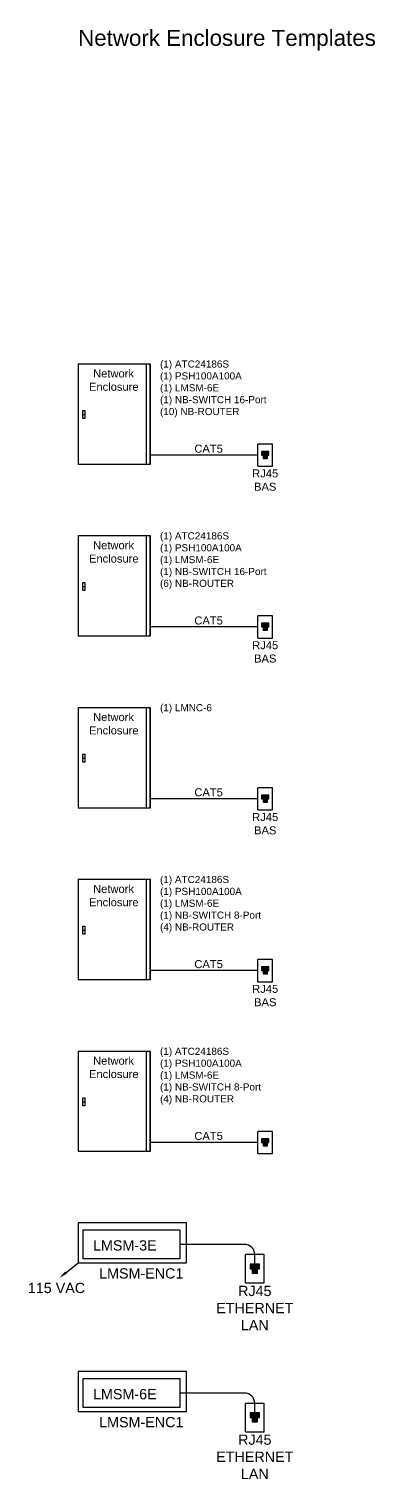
# Model space of a CAD drawing. Header units: inches. Extents: x -179 to 78, y 1 to 666.
# Drawn here: x -34.92 to -25.19, y 178.61 to 219.32 of the extents above; entities that cross this region are included whole.
import ezdxf
from ezdxf.enums import TextEntityAlignment as Align

# ---------------------------------------------------------------- set-up
doc = ezdxf.new("R2010")
doc.units = ezdxf.units.IN
doc.header["$MEASUREMENT"] = 0
doc.layers.add('16 NB-switch', color=6, linetype='Continuous')
doc.layers.add('WS', color=7, linetype='Continuous')
doc.styles.get("Standard").update_dxf_attribs({"font": 'arial.ttf'})

# ---------------------------------------------------------------- blocks, each defined once
blk = doc.blocks.new('LMSM-3E')
for points in [[(-1.525, -1.124), (1.525, -1.124), (1.525, 0), (-1.525, 0)], [(-1.382, -0.197), (1.339, -0.197), (1.339, -1.01), (-1.382, -1.01)]]:
    blk.add_lwpolyline(points, close=True)
at = {"layer": 'WS'}
for p, q in [((3.155, -0.603), (1.339, -0.603)), ((-1.867, -1.398), (-1.525, -1.124)), ((3.178, -1.687), (3.178, -0.891)), ((3.178, -1.687), (3.178, -0.891)), ((3.709, -0.891), (3.178, -0.891)), ((3.709, -0.891), (3.178, -0.891)), ((3.576, -1.157), (3.311, -1.157)), ((3.576, -1.157), (3.311, -1.157)), ((3.311, -1.157), (3.311, -1.289)), ((3.311, -1.157), (3.311, -1.289)), ((3.443, -1.157), (3.443, -0.891)), ((3.576, -1.289), (3.576, -1.157)), ((3.576, -1.289), (3.576, -1.157)), ((3.709, -1.687), (3.709, -0.891)), ((3.709, -1.687), (3.709, -0.891)), ((3.311, -1.289), (3.576, -1.289)), ((3.311, -1.289), (3.576, -1.289)), ((3.377, -1.422), (3.377, -1.289)), ((3.377, -1.422), (3.377, -1.289)), ((3.51, -1.422), (3.377, -1.422)), ((3.51, -1.422), (3.377, -1.422)), ((3.51, -1.289), (3.51, -1.422)), ((3.51, -1.289), (3.51, -1.422)), ((3.178, -1.687), (3.709, -1.687)), ((3.178, -1.687), (3.709, -1.687))]:
    blk.add_line(p, q, dxfattribs=at)
blk.add_arc((3.155, -0.891), 0.288, 0, 90, dxfattribs=at)
for points in [[(3.576, -1.157), (3.311, -1.157), (3.576, -1.289), (3.311, -1.289)], [(3.576, -1.157), (3.311, -1.157), (3.576, -1.289), (3.311, -1.289)], [(-1.842, -1.429), (-1.893, -1.366), (-2.057, -1.55)], [(3.51, -1.289), (3.377, -1.289), (3.51, -1.422), (3.377, -1.422)], [(3.51, -1.289), (3.377, -1.289), (3.51, -1.422), (3.377, -1.422)]]:
    blk.add_solid(points, dxfattribs=at)
at = {"char_height": 0.288, "width": 6.93336, "attachment_point": 1}
for s, insert in [('LMSM-3E', (-1.105, -0.488)), ('LMSM-ENC1', (-0.933, -1.274))]:
    blk.add_mtext(s, dxfattribs=dict(at, insert=insert))
at = {"layer": 'WS'}
blk.add_text('115 VAC', height=0.288, dxfattribs=at).set_placement((-1.327, -1.971), align=Align.RIGHT)
at = {"layer": 'WS', "linetype": 'Continuous', "insert": (3.443, -1.767), "char_height": 0.288, "width": 2.67207, "attachment_point": 2}
blk.add_mtext('RJ45\\PETHERNET\\PLAN', dxfattribs=at)
blk = doc.blocks.new('LMSM-6E')
for points in [[(-1.525, -1.124), (1.525, -1.124), (1.525, 0), (-1.525, 0)], [(-1.382, -0.197), (1.339, -0.197), (1.339, -1.01), (-1.382, -1.01)]]:
    blk.add_lwpolyline(points, close=True)
at = {"layer": 'WS'}
for p, q in [((3.155, -0.603), (1.339, -0.603)), ((3.178, -1.687), (3.178, -0.891)), ((3.178, -1.687), (3.178, -0.891)), ((3.709, -0.891), (3.178, -0.891)), ((3.709, -0.891), (3.178, -0.891)), ((3.576, -1.157), (3.311, -1.157)), ((3.576, -1.157), (3.311, -1.157)), ((3.311, -1.157), (3.311, -1.289)), ((3.311, -1.157), (3.311, -1.289)), ((3.443, -1.157), (3.443, -0.891)), ((3.576, -1.289), (3.576, -1.157)), ((3.576, -1.289), (3.576, -1.157)), ((3.709, -1.687), (3.709, -0.891)), ((3.709, -1.687), (3.709, -0.891)), ((3.311, -1.289), (3.576, -1.289)), ((3.311, -1.289), (3.576, -1.289)), ((3.377, -1.422), (3.377, -1.289)), ((3.377, -1.422), (3.377, -1.289)), ((3.51, -1.422), (3.377, -1.422)), ((3.51, -1.422), (3.377, -1.422)), ((3.51, -1.289), (3.51, -1.422)), ((3.51, -1.289), (3.51, -1.422)), ((3.178, -1.687), (3.709, -1.687)), ((3.178, -1.687), (3.709, -1.687))]:
    blk.add_line(p, q, dxfattribs=at)
blk.add_arc((3.155, -0.891), 0.288, 0, 90, dxfattribs=at)
for points in [[(3.576, -1.157), (3.311, -1.157), (3.576, -1.289), (3.311, -1.289)], [(3.576, -1.157), (3.311, -1.157), (3.576, -1.289), (3.311, -1.289)], [(3.51, -1.289), (3.377, -1.289), (3.51, -1.422), (3.377, -1.422)], [(3.51, -1.289), (3.377, -1.289), (3.51, -1.422), (3.377, -1.422)]]:
    blk.add_solid(points, dxfattribs=at)
at = {"char_height": 0.288, "width": 6.93336, "attachment_point": 1}
for s, insert in [('LMSM-6E', (-1.105, -0.488)), ('LMSM-ENC1', (-0.933, -1.274))]:
    blk.add_mtext(s, dxfattribs=dict(at, insert=insert))
at = {"layer": 'WS', "linetype": 'Continuous', "insert": (3.443, -1.767), "char_height": 0.288, "width": 2.67207, "attachment_point": 2}
blk.add_mtext('RJ45\\PETHERNET\\PLAN', dxfattribs=at)
blk = doc.blocks.new('LMNC')
at = {"color": 4, "lineweight": 25}
for p, q in [((-1.011, 0), (-1.011, -2.824)), ((-1.011, 0), (1.011, 0)), ((0.899, 0), (0.899, -2.824)), ((1.011, 0), (1.011, -2.824)), ((1.011, -2.824), (1.011, 0)), ((1.011, 0), (1.011, -2.824)), ((-0.879, -1.538), (-0.879, -1.314)), ((-0.879, -1.314), (-0.823, -1.314)), ((-0.879, -1.426), (-0.823, -1.426)), ((-0.823, -1.538), (-0.879, -1.538)), ((-0.823, -1.314), (-0.823, -1.538)), ((1.011, -2.824), (-1.011, -2.824))]:
    blk.add_line(p, q, dxfattribs=at)
at = {"color": 4, "insert": (-0.027, -0.46), "char_height": 0.22464, "attachment_point": 4}
blk.add_mtext('\\pi-0.5629;Network\\P\\pi-0.67882;Enclosure', dxfattribs=at)

msp = doc.modelspace()

# ---------------------------------------------------------------- linework, layer by layer
for p, q in [((-28.48216, 207.04623), (-28.48216, 207.66705)), ((-28.06828, 207.66705), (-28.48216, 207.66705)), ((-28.06828, 207.04623), (-28.06828, 207.66705)), ((-28.48216, 207.35664), (-31.5144, 207.35664)), ((-28.17175, 207.46011), (-28.37869, 207.46011)), ((-28.37869, 207.46011), (-28.37869, 207.35664)), ((-28.37869, 207.35664), (-28.17175, 207.35664)), ((-28.32696, 207.25317), (-28.32696, 207.35664)), ((-28.22349, 207.25317), (-28.32696, 207.25317)), ((-28.22349, 207.35664), (-28.22349, 207.25317)), ((-28.17175, 207.35664), (-28.17175, 207.46011)), ((-28.48216, 207.04623), (-28.06828, 207.04623)), ((-28.48216, 202.22235), (-28.48216, 202.84317)), ((-28.06828, 202.84317), (-28.48216, 202.84317)), ((-28.06828, 202.22235), (-28.06828, 202.84317)), ((-28.48216, 202.53276), (-31.5144, 202.53276)), ((-28.17175, 202.63623), (-28.37869, 202.63623)), ((-28.37869, 202.63623), (-28.37869, 202.53276)), ((-28.37869, 202.53276), (-28.17175, 202.53276)), ((-28.32696, 202.42929), (-28.32696, 202.53276)), ((-28.22349, 202.42929), (-28.32696, 202.42929)), ((-28.22349, 202.53276), (-28.22349, 202.42929)), ((-28.17175, 202.53276), (-28.17175, 202.63623)), ((-28.48216, 202.22235), (-28.06828, 202.22235)), ((-28.48216, 197.39847), (-28.48216, 198.01929)), ((-28.06828, 198.01929), (-28.48216, 198.01929)), ((-28.06828, 197.39847), (-28.06828, 198.01929)), ((-28.48216, 197.70888), (-31.5144, 197.70888)), ((-28.17175, 197.81235), (-28.37869, 197.81235)), ((-28.37869, 197.81235), (-28.37869, 197.70888)), ((-28.37869, 197.70888), (-28.17175, 197.70888)), ((-28.32696, 197.60541), (-28.32696, 197.70888)), ((-28.22349, 197.60541), (-28.32696, 197.60541)), ((-28.22349, 197.70888), (-28.22349, 197.60541)), ((-28.17175, 197.70888), (-28.17175, 197.81235)), ((-28.48216, 197.39847), (-28.06828, 197.39847)), ((-28.48216, 192.57459), (-28.48216, 193.19541)), ((-28.06828, 193.19541), (-28.48216, 193.19541)), ((-28.17175, 192.98847), (-28.37869, 192.98847)), ((-28.37869, 192.98847), (-28.37869, 192.885)), ((-28.17175, 192.885), (-28.17175, 192.98847)), ((-28.06828, 192.57459), (-28.06828, 193.19541)), ((-28.48216, 192.885), (-31.5144, 192.885)), ((-28.48216, 192.57459), (-28.06828, 192.57459)), ((-28.37869, 192.885), (-28.17175, 192.885)), ((-28.32696, 192.78153), (-28.32696, 192.885)), ((-28.22349, 192.78153), (-28.32696, 192.78153)), ((-28.22349, 192.885), (-28.22349, 192.78153)), ((-28.48216, 187.75071), (-28.48216, 188.37152)), ((-28.06828, 188.37152), (-28.48216, 188.37152)), ((-28.17175, 188.16458), (-28.37869, 188.16458)), ((-28.37869, 188.16458), (-28.37869, 188.06111)), ((-28.17175, 188.06111), (-28.17175, 188.16458)), ((-28.06828, 187.75071), (-28.06828, 188.37152)), ((-28.48216, 188.06111), (-31.5144, 188.06111)), ((-28.48216, 187.75071), (-28.06828, 187.75071)), ((-28.37869, 188.06111), (-28.17175, 188.06111)), ((-28.32696, 187.95764), (-28.32696, 188.06111)), ((-28.22349, 187.95764), (-28.32696, 187.95764)), ((-28.22349, 188.06111), (-28.22349, 187.95764))]:
    msp.add_line(p, q)
for points in [[(-28.17175, 207.46011), (-28.37869, 207.46011), (-28.17175, 207.35664), (-28.37869, 207.35664)], [(-28.22349, 207.35664), (-28.32696, 207.35664), (-28.22349, 207.25317), (-28.32696, 207.25317)], [(-28.17175, 202.63623), (-28.37869, 202.63623), (-28.17175, 202.53276), (-28.37869, 202.53276)], [(-28.22349, 202.53276), (-28.32696, 202.53276), (-28.22349, 202.42929), (-28.32696, 202.42929)], [(-28.17175, 197.81235), (-28.37869, 197.81235), (-28.17175, 197.70888), (-28.37869, 197.70888)], [(-28.22349, 197.70888), (-28.32696, 197.70888), (-28.22349, 197.60541), (-28.32696, 197.60541)], [(-28.17175, 192.98847), (-28.37869, 192.98847), (-28.17175, 192.885), (-28.37869, 192.885)], [(-28.22349, 192.885), (-28.32696, 192.885), (-28.22349, 192.78153), (-28.32696, 192.78153)], [(-28.17175, 188.16458), (-28.37869, 188.16458), (-28.17175, 188.06111), (-28.37869, 188.06111)], [(-28.22349, 188.06111), (-28.32696, 188.06111), (-28.22349, 187.95764), (-28.32696, 187.95764)]]:
    msp.add_solid(points)

# ---------------------------------------------------------------- block references
for name, p in [('LMNC', (-32.52528, 209.92207)), ('LMNC', (-32.52528, 205.09818)), ('LMNC', (-32.52528, 200.2743)), ('LMNC', (-32.52528, 195.45042)), ('LMNC', (-32.52528, 190.62654)), ('LMSM-3E', (-32.0116, 185.80266)), ('LMSM-6E', (-32.0116, 181.62723))]:
    msp.add_blockref(name, p)

# ---------------------------------------------------------------- texts
at = {"insert": (-33.53616, 219.00483), "char_height": 0.449284, "attachment_point": 4}
msp.add_mtext_dynamic_manual_height_columns('Network Enclosure Templates', width=26.7906867, gutter_width=1, heights=[0], dxfattribs=at)
at = {"linetype": 'Continuous', "char_height": 0.22464, "width": 2.0842115, "attachment_point": 2}
for s, insert in [('CAT5', (-29.86671, 207.65121)), ('RJ45\\PBAS', (-28.27522, 206.95711)), ('CAT5', (-29.86671, 202.82733)), ('RJ45\\PBAS', (-28.27522, 202.13323)), ('CAT5', (-29.86671, 198.00345)), ('RJ45\\PBAS', (-28.27522, 197.30935)), ('CAT5', (-29.86671, 193.17956)), ('RJ45\\PBAS', (-28.27522, 192.48547)), ('CAT5', (-29.86671, 188.35568))]:
    msp.add_mtext(s, dxfattribs=dict(at, insert=insert))
at = {"layer": '16 NB-switch', "char_height": 0.2, "attachment_point": 1}
for s, insert, width in [('(1) ATC24186S\\P(1) PSH100A100A \\P(1) LMSM-6E\\P(1) NB-SWITCH 16-Port\\P(10) NB-ROUTER', (-31.23327, 210.01497), 4.1179883), ('(1) ATC24186S\\P(1) PSH100A100A \\P(1) LMSM-6E\\P(1) NB-SWITCH 16-Port\\P(6) NB-ROUTER', (-31.23327, 205.19109), 3.75), ('(1) LMNC-6', (-31.23327, 200.36721), 3.75), ('(1) ATC24186S\\P(1) PSH100A100A \\P(1) LMSM-6E\\P(1) NB-SWITCH 8-Port\\P(4) NB-ROUTER\\P', (-31.23327, 195.54333), 3.75), ('(1) ATC24186S\\P(1) PSH100A100A \\P(1) LMSM-6E\\P(1) NB-SWITCH 8-Port\\P(4) NB-ROUTER\\P', (-31.23327, 190.71945), 3.75)]:
    msp.add_mtext(s, dxfattribs=dict(at, insert=insert, width=width))

doc.saveas('drawing.dxf')
